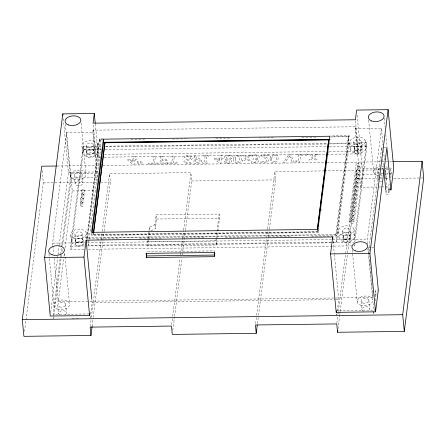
<?xml version="1.0" encoding="UTF-8"?>
<svg xmlns="http://www.w3.org/2000/svg" width="446" height="446" viewBox="0 0 446 446"><rect width="100%" height="100%" fill="white"/><g stroke="black" fill="none" stroke-linecap="round" stroke-linejoin="round"><path stroke-width="0.33" stroke-dasharray="2.23 1.67" d="M24.519 331.501L43.318 182.91L42.091 170.221M52.823 245.222L52.628 243.159L66.621 132.529L92.852 132.189L93.108 130.171L355.445 126.764L358.054 153.892L328.133 154.277M50.693 312.601L59.167 245.568M59.257 244.876L68.433 172.318L63.142 117.326M60.572 255.173L53.08 314.408L89.808 313.928M60.662 254.482L61.531 247.597M61.62 246.906L70.853 173.901L99.709 173.522M61.498 255.212L53.481 318.578L53.197 315.595M61.933 251.767L62.368 248.327M62.719 245.568L71.254 178.071L70.853 173.901M368.223 247.318L373.051 297.499L58.253 301.585L63.901 256.924M63.99 256.238L64.425 252.798M65.032 247.993L72.246 190.96L66.621 132.529M84.155 249.342L70.925 249.515L70.602 246.175L83.218 146.466L101.32 146.232M70.925 249.515L83.536 149.806L83.218 146.466M100.59 157.232L95.723 157.299L96.08 154.472L93.13 123.849M102.87 138.879L99.391 138.929L86.825 238.248L336.568 235.009L349.134 135.684L330.347 135.93M99.391 138.929L86.925 239.296L86.312 232.728M87.806 239.123L87.672 237.757L100.116 139.403L102.898 139.364M331.004 242.117L88.397 245.267L89.094 239.764M89.178 239.078L100.841 146.912L100.116 139.403M318.812 228.38L318.288 232.522L91.893 235.46L92.244 232.7M317.273 230.565L317.1 231.937L93.326 234.841L93.482 233.264M93.326 234.841L93.588 232.784M90.209 318.104L92.149 302.762L91.887 300.007M90.243 326.427L91.291 318.132M91.38 317.44L102.218 231.747M102.307 231.056L109.56 173.689L190.888 172.635L191.691 180.981L185.48 230.052M92.093 326.483L93.142 318.188M93.231 317.496L104.074 231.797M104.158 231.106L110.368 182.04L109.56 173.689M217.018 238.119L216.154 244.988L147.983 245.874L147.581 241.699L147.916 239.056M148 238.398L149.421 227.165L154.952 224.539L156.178 214.849L219.137 214.03L219.538 218.205L217.107 237.434M147.983 245.874L148.819 239.268M148.903 238.604L149.655 232.661M151.049 230.755L155.353 228.714L156.579 219.025L156.178 214.849M171.654 324.682L172.613 317.078M172.702 316.387L180.045 258.334M180.485 254.878L183.54 230.688M183.629 229.997L190.888 172.635M172.808 330.263L174.47 317.134M174.553 316.443L181.896 258.385M182.336 254.934L185.397 230.744M214.275 252.492L214.476 250.875L146.305 251.761M216.154 244.988L215.925 239.441M216.009 238.755L219.137 214.03M255.597 323.59L256.561 315.985M256.651 315.294L267.488 229.601M267.578 228.91L274.831 171.543L324.181 170.907M257.454 323.645L258.412 316.041M258.502 315.35L269.339 229.651M269.429 228.96L275.634 179.894L274.831 171.543M317.1 231.937L317.251 230.353M321.081 210.434L321.254 209.057M328.328 153.151L328.501 151.774M331.701 242.111L336.563 242.044L335.844 234.535L348.281 136.181L330.904 136.404M311.626 236.374L336.669 236.051L349.134 135.684M336.563 242.044L349.006 143.69L348.281 136.181M380.834 186.952L360.814 187.209L355.189 128.782L355.445 126.764M336.975 313.566L336.802 314.898L336.63 313.109M337.31 310.895L338.743 299.556L334.439 254.839M358.054 153.892L358.411 151.066L355.462 120.442M336.836 323.227L337.622 317.006M337.973 314.24L338.235 312.167M338.324 311.475L356.159 170.489L324.878 170.896M337.99 328.808L339.735 314.988M339.824 314.296L340.086 312.222M340.175 311.531L347.518 253.479M347.607 252.787L356.962 178.835L356.159 170.489M360.814 187.209L362.447 174.291L362.252 168.504L356.956 113.513M329.733 143.266L366.645 142.787L354.029 242.496L331.746 242.786M354.525 244.458L354.353 245.835L354.224 244.497M354.871 241.71L366.963 146.126L366.645 142.787M367.889 243.884L367.426 239.067L381.419 128.442L355.189 128.782M369.31 251.182L368.981 247.764L381.648 147.632L383.616 147.609M389.174 190.737L388.75 194.105L386.13 194.138L387.044 186.868L385.26 168.309M374.066 302.845L373.129 310.249L336.401 310.728M374.919 296.116L375.683 290.062L378.308 290.028M388.349 189.929L389.286 182.525M390.222 175.127L390.902 169.742L384.034 169.831M373.871 311.732L373.531 314.424L373.246 311.442M373.954 311.057L374.211 309.039M375.231 300.966L376.084 294.237L375.683 290.062M389.263 190.068L389.687 186.701M390.796 177.954L391.304 173.918L390.902 169.742M99.491 139.972L102.273 139.933M130.795 139.565L145.402 139.375M172.535 139.024L188.535 138.812M215.663 138.461L230.972 138.266M259.494 137.892L274.1 137.702M301.925 137.34L317.234 137.145M330.447 136.972L349.235 136.727M105.501 146.177L326.951 143.3M105.702 146.851L327.459 143.969M328.15 143.963L349.006 143.69M83.536 149.806L101.643 149.566M105.128 149.522L326.572 146.65M329.36 146.611L366.963 146.126M384.274 147.598L386.894 147.565M96.08 154.472L100.255 154.416M104.431 154.361L326.405 151.478M329.187 151.445L358.411 151.066M104.069 157.187L327.436 154.288M57.032 166.018L99.53 165.466M103.015 165.421L326.65 162.517M327.347 162.506L385.171 161.753M385.868 161.747L388.65 161.708M389.347 161.703L392.134 161.664M68.433 172.318L97.864 171.933M362.252 168.504L379.356 168.281M382.094 168.242L384.831 168.209M385.517 168.198L393.729 168.092M362.046 170.116L383.343 169.842M71.254 178.071L97.367 177.731M362.447 174.291L378.938 174.079M379.624 174.068L382.373 174.035M385.121 173.996L391.304 173.918M43.318 182.91L54.373 182.765M55.064 182.754L97.234 182.208M100.69 182.163L110.368 182.04M191.691 180.981L275.634 179.894M356.962 178.835L381.988 178.511M385.461 178.467L388.94 178.422M393.807 178.355L423.7 177.971M72.246 190.96L95.717 190.654M381.525 186.941L387.044 186.868M156.579 219.025L219.538 218.205M93.309 234.635L317.078 231.73M87.672 237.757L335.844 234.535M96.665 239.167L119.623 238.866M139.799 238.604L161.363 238.326M182.23 238.058L204.491 237.768M225.364 237.495L248.322 237.2M268.492 236.938L290.753 236.648M147.581 241.699L215.752 240.812M52.628 243.159L84.662 242.741M87.449 242.708L331.908 239.53M332.605 239.524L367.426 239.067M70.602 246.175L84.534 245.997M87.316 245.958L331.049 242.797M88.336 249.292L352.959 245.852M368.981 247.764L370.949 247.736M371.607 247.731L374.227 247.697M374.774 294.254L376.084 294.237M92.149 302.762L335.264 299.601M335.961 299.595L338.743 299.556M72.191 318.338L79.817 318.238M384.235 118.145L385.093 127.077M385.818 134.631L387.011 146.99M388.405 190.526L388.75 194.105M381.419 128.442L383.008 144.939M383.538 150.436L384.463 160.064M386.113 178.679L385.311 170.333A3.958 2.403 -5.5 0 1 384.686 172.173M381.648 147.632L381.915 150.369M382.768 159.261L383.56 167.467M385.796 190.721L386.13 194.138M377.55 171.682L378.353 180.033A3.958 2.403 -5.5 0 1 378.515 178.779M368.647 120.164L373.67 172.362M365.213 140.59L365.837 147.057M361.957 147.732L362.275 151.071M361.07 141.31L361.695 147.777M367.872 248.678L372.767 299.5M359.755 165.817L360.078 169.157M359.236 169.92L359.56 173.26M358.718 174.024L359.041 177.363M357.168 166.269L357.491 169.608M358.199 178.127L358.523 181.466M356.649 170.372L356.973 173.711M357.681 182.23L358.004 185.564M353.829 142.575L354.453 149.042M368.887 300.18L369.689 308.526M354.196 149.087L354.514 152.426M356.131 174.475L356.454 177.815M357.162 186.328L357.48 189.667M355.613 178.578L355.936 181.918M356.644 190.431L356.962 193.77M355.094 182.676L355.417 186.015M356.125 194.534L356.443 197.873M354.576 186.779L354.893 190.119M355.607 198.637L355.925 201.977M349.692 143.294L350.316 149.761M354.057 190.882L354.375 194.222M355.083 202.74L355.406 206.08M353.539 194.986L353.856 198.325M354.564 206.838L354.888 210.178M353.02 199.089L353.338 202.428M354.046 210.941L354.369 214.281M352.496 203.192L352.819 206.526M353.527 215.044L353.851 218.384M361.126 301.529L361.929 309.881M351.978 207.29L352.301 210.629M353.009 219.148L353.332 222.487M353.996 229.255L354.62 235.722M351.459 211.393L351.782 214.732M350.941 215.496L351.264 218.835M350.422 219.599L350.746 222.939M352.223 250.011L357.246 302.21M350.74 236.397L351.058 239.736M349.859 229.974L350.478 236.441M342.612 231.24L343.236 237.707M342.98 237.751L343.297 241.091M338.475 231.959L339.099 238.426M336.568 235.009L336.669 236.051M333.112 241.08L334.372 254.153M318.048 230.013L318.288 232.522M154.952 224.539L155.353 228.714M149.421 227.165L149.823 231.34M97.523 144.064L98.148 150.536M95.282 123.793L99.252 165.037M93.108 130.171L95.723 157.299M92.852 132.189L97.484 180.307M94.268 151.211L94.591 154.55M93.387 144.788L94.011 151.255M86.145 146.048L86.769 152.515M86.507 152.56L86.831 155.899M81.038 122.773L85.933 173.594M91.653 232.957L91.893 235.46M82.003 146.767L82.627 153.24M84.333 189.873L84.656 193.213M82.053 174.269L82.856 182.615M83.815 193.977L84.138 197.316M87.873 239.803L88.397 245.267M83.296 198.074L83.619 201.414M81.746 190.325L82.07 193.664M82.778 202.177L83.101 205.517M81.228 194.428L81.551 197.762M80.709 198.526L81.033 201.865M80.191 202.629L80.514 205.968M83.051 239.876L83.374 243.215M82.17 233.453L82.794 239.92M74.292 175.624L75.095 183.969M65.389 124.105L70.412 176.298M74.928 234.713L75.552 241.18M75.29 241.225L75.614 244.564M70.791 235.432L71.41 241.905M64.681 253.306L69.509 303.442M65.629 304.116L66.432 312.462M52.89 245.908L53.687 254.153M54.083 258.279L58.253 301.585M57.868 305.471L58.671 313.817M48.96 253.952L49.361 258.072M49.422 258.758L53.988 306.146M59.552 314.887A3.958 2.403 -5.5 0 1 59.987 311.464A3.958 2.403 -5.5 0 1 65.551 311.392A3.958 2.403 -5.5 0 1 65.116 314.815M363.579 311.325A3.958 2.403 -5.5 0 1 362.765 307.857A3.958 2.403 -5.5 0 1 368.574 307.316A3.958 2.403 -5.5 0 1 368.374 310.879M385.233 177.608A3.958 2.403 -5.5 0 1 385.957 179.933M381.927 181.778A3.958 2.403 -5.5 0 1 380.003 181.477M379.669 177.675A3.958 2.403 -5.5 0 1 382.54 176.934M383.136 173.081A3.958 2.403 -5.5 0 1 381.124 173.433M379.2 173.132A3.958 2.403 -5.5 0 1 379.73 168.934M380.711 168.683A3.958 2.403 -5.5 0 1 383.666 168.883M388.617 172.569A7.916 4.811 -5.5 0 1 385.444 174.921M382.194 175.763A7.916 4.811 -5.5 0 1 380.817 175.852M378.805 175.713A7.916 4.811 -5.5 0 1 373.564 171.108A7.916 4.811 -5.5 0 1 379.986 166.352M382.044 166.163A7.916 4.811 -5.5 0 1 384.062 166.302M385.896 166.759A7.916 4.811 -5.5 0 1 387.429 167.512M84.305 243.906A7.916 4.811 -5.5 0 1 72.375 243.416A7.916 4.811 -5.5 0 1 76.4 236.202A7.916 4.811 -5.5 0 1 86.931 239.195M226.122 157.326C229.718 163.799 234.038 151.685 226.122 157.326M224.226 161.118C224.606 164.334 231.675 163.938 231.68 160.677L230.052 159.412C239.876 153.998 217.86 154.037 226.312 159.49L225.035 160.058L224.226 161.118M233.531 159.127C232.266 164.607 242.094 164.228 241.503 159.032C242.903 153.446 233.107 154.032 233.531 159.127M235.232 159.105C233.765 163.359 240.5 162.963 239.803 159.055C241.286 154.784 234.496 155.208 235.232 159.105M270.12 158.648C268.854 164.128 278.683 163.754 278.092 158.559C279.486 152.967 269.691 153.552 270.12 158.648M271.82 158.625C270.354 162.879 277.089 162.489 276.392 158.581C277.869 154.31 271.079 154.734 271.82 158.625M127.913 159.367L127.801 160.225L132.557 164.295L134.268 164.273L134.787 160.142L136.571 160.12L136.682 159.255L134.898 159.278L135.238 156.574L133.555 156.596L133.215 159.3L127.913 159.367M133.12 160.159L132.802 162.706L129.87 160.203L133.12 160.159M137.636 161.374L137.273 164.234L138.695 164.217L139.057 161.357L137.636 161.374M140.802 161.335L140.44 164.195L141.861 164.178L142.224 161.313L140.802 161.335M148.663 163.186L148.551 164.067L158.586 163.938L158.698 163.058L154.522 163.113L155.386 156.317L153.686 156.334L152.822 163.136L148.663 163.186M160.805 156.245L159.83 163.922L167.295 163.827L167.412 162.918L161.603 162.991L161.881 160.828L167.44 160.755L167.557 159.846L161.993 159.919L162.461 156.223L160.805 156.245M167.618 162.941L167.506 163.821L177.536 163.693L177.647 162.812L173.477 162.862L174.336 156.067L172.635 156.089L171.777 162.885L167.618 162.941M184.427 156.457L184.287 157.533C185.893 156.797 191.362 155.409 190.776 158.453C188.842 160.164 184.8 158.659 183.864 161.619C184.488 164.892 189.36 163.587 191.596 163.281L191.724 162.26C184.962 164.764 183.172 159.975 190.966 159.835C196.296 156.429 187.108 154.439 184.427 156.457M194.69 155.754L193.72 163.431C201.213 165.355 206.191 158.035 195.989 158.592L196.346 155.732L194.69 155.754M195.878 159.467L195.487 162.534C197.004 162.506 200.471 162.812 200.126 160.359L198.403 159.501L195.878 159.467M202.74 162.584L202.64 163.364L207.485 163.303L207.58 162.522L205.974 162.539L206.749 156.429L208.354 156.407L208.455 155.626L203.61 155.687L203.515 156.474L205.088 156.451L204.313 162.561L202.74 162.584M214.587 158.241L214.476 159.099L219.231 163.169L220.937 163.147L221.461 159.021L223.245 158.993L223.357 158.129L221.573 158.152L221.913 155.453L220.229 155.47L219.889 158.174L214.587 158.241M219.794 159.038L219.477 161.58L216.544 159.077L219.794 159.038M251.957 155.292L251.828 156.295C257.063 153.608 260.709 159.456 253.027 158.77L252.921 159.623C260.436 158.676 256.216 163.821 251.527 161.636L251.41 162.561C253.802 163.03 257.598 163.381 258.853 160.777L258.44 159.729L256.812 159.177C263.564 156.669 254.995 153.352 251.957 155.292M261.456 154.935L261.345 155.816L266.262 159.194L266.925 160.432C265.9 162.684 262.605 161.764 260.748 161.212L260.615 162.266C267.684 164.518 272.578 159.334 263.38 155.788L269.284 155.71L269.395 154.834L261.456 154.935M295.949 160.85L295.826 161.803L299.768 162.121L300.632 155.297L303.051 155.269L303.163 154.394L296.997 154.478L296.885 155.347L298.954 155.32L298.212 161.196L295.949 160.85M305.822 154.361L305.661 155.671L307.428 155.648L307.589 154.338L305.822 154.361M356.17 163.465L348.817 221.601L354.135 221.534L361.494 163.392L356.17 163.465M225.96 161.017L226.256 162.143C232.472 164.044 229.618 157.076 225.96 161.017M289.588 155.788L285.362 162.294L283.584 162.316L288.785 154.584L290.703 154.556L293.953 162.182L292.264 162.205L289.588 155.788M249.353 155.096L246.722 157.393L244.631 155.158L242.814 155.18L245.724 158.157L242.039 160.956L243.856 160.934L246.605 158.843L248.623 160.855L250.44 160.833L247.614 158.079L251.17 155.069L249.353 155.096M316.103 154.227L313.471 156.529L311.375 154.288L309.557 154.31L312.468 157.293L308.788 160.086L310.606 160.064L313.354 157.973L315.372 159.986L317.19 159.963L314.363 157.209L317.92 154.205L316.103 154.227M76.941 242.674A3.958 2.403 -5.5 0 0 83.107 240.5A3.958 2.403 -5.5 0 0 77.47 238.476A3.958 2.403 -5.5 0 0 76.941 242.674M88.157 154.009A3.958 2.403 -5.5 0 0 94.323 151.835A3.958 2.403 -5.5 0 0 88.687 149.811A3.958 2.403 -5.5 0 0 88.157 154.009M355.841 150.536A3.958 2.403 -5.5 0 0 362.007 148.362A3.958 2.403 -5.5 0 0 356.371 146.338A3.958 2.403 -5.5 0 0 355.841 150.536M344.624 239.201A3.958 2.403 -5.5 0 0 350.796 237.021A3.958 2.403 -5.5 0 0 345.154 235.003A3.958 2.403 -5.5 0 0 344.624 239.201M82.298 190.804A1.321 0.803 -5.5 0 0 84.35 190.08A1.321 0.803 -5.5 0 0 82.471 189.405A1.321 0.803 -5.5 0 0 82.298 190.804M81.78 194.908A1.321 0.803 -5.5 0 0 83.831 194.183A1.321 0.803 -5.5 0 0 81.953 193.508A1.321 0.803 -5.5 0 0 81.78 194.908M81.256 199.011A1.321 0.803 -5.5 0 0 83.313 198.286A1.321 0.803 -5.5 0 0 81.434 197.611A1.321 0.803 -5.5 0 0 81.256 199.011M80.737 203.114A1.321 0.803 -5.5 0 0 82.794 202.389A1.321 0.803 -5.5 0 0 80.916 201.715A1.321 0.803 -5.5 0 0 80.737 203.114M77.258 246.014A3.958 2.403 -5.5 0 0 83.43 243.839A3.958 2.403 -5.5 0 0 77.794 241.816A3.958 2.403 -5.5 0 0 77.258 246.014M88.475 157.349A3.958 2.403 -5.5 0 0 94.647 155.175A3.958 2.403 -5.5 0 0 89.005 153.151A3.958 2.403 -5.5 0 0 88.475 157.349M356.164 153.87A3.958 2.403 -5.5 0 0 362.33 151.696A3.958 2.403 -5.5 0 0 356.694 149.678A3.958 2.403 -5.5 0 0 356.164 153.87M344.948 242.535A3.958 2.403 -5.5 0 0 351.113 240.361A3.958 2.403 -5.5 0 0 345.477 238.342A3.958 2.403 -5.5 0 0 344.948 242.535M350.974 220.079A1.321 0.803 -5.5 0 0 353.026 219.354A1.321 0.803 -5.5 0 0 351.147 218.679A1.321 0.803 -5.5 0 0 350.974 220.079M351.292 223.418A1.321 0.803 -5.5 0 0 353.349 222.693A1.321 0.803 -5.5 0 0 351.47 222.019A1.321 0.803 -5.5 0 0 351.292 223.418M351.493 215.975A1.321 0.803 -5.5 0 0 353.55 215.251A1.321 0.803 -5.5 0 0 351.665 214.582A1.321 0.803 -5.5 0 0 351.493 215.975M351.81 219.315A1.321 0.803 -5.5 0 0 353.868 218.59A1.321 0.803 -5.5 0 0 351.989 217.916A1.321 0.803 -5.5 0 0 351.81 219.315M352.011 211.878A1.321 0.803 -5.5 0 0 354.068 211.153A1.321 0.803 -5.5 0 0 352.189 210.479A1.321 0.803 -5.5 0 0 352.011 211.878M352.334 215.217A1.321 0.803 -5.5 0 0 354.386 214.493A1.321 0.803 -5.5 0 0 352.507 213.818A1.321 0.803 -5.5 0 0 352.334 215.217M352.53 207.775A1.321 0.803 -5.5 0 0 354.587 207.05A1.321 0.803 -5.5 0 0 352.708 206.375A1.321 0.803 -5.5 0 0 352.53 207.775M352.853 211.114A1.321 0.803 -5.5 0 0 354.904 210.389A1.321 0.803 -5.5 0 0 353.026 209.715A1.321 0.803 -5.5 0 0 352.853 211.114M353.048 203.671A1.321 0.803 -5.5 0 0 355.105 202.947A1.321 0.803 -5.5 0 0 353.226 202.272A1.321 0.803 -5.5 0 0 353.048 203.671M353.371 207.011A1.321 0.803 -5.5 0 0 355.423 206.286A1.321 0.803 -5.5 0 0 353.544 205.612A1.321 0.803 -5.5 0 0 353.371 207.011M353.567 199.568A1.321 0.803 -5.5 0 0 355.624 198.844A1.321 0.803 -5.5 0 0 353.745 198.169A1.321 0.803 -5.5 0 0 353.567 199.568M353.89 202.908A1.321 0.803 -5.5 0 0 355.947 202.183A1.321 0.803 -5.5 0 0 354.063 201.508A1.321 0.803 -5.5 0 0 353.89 202.908M354.085 195.465A1.321 0.803 -5.5 0 0 356.142 194.74A1.321 0.803 -5.5 0 0 354.263 194.071A1.321 0.803 -5.5 0 0 354.085 195.465M354.408 198.805A1.321 0.803 -5.5 0 0 356.465 198.08A1.321 0.803 -5.5 0 0 354.587 197.405A1.321 0.803 -5.5 0 0 354.408 198.805M354.603 191.367A1.321 0.803 -5.5 0 0 356.661 190.643A1.321 0.803 -5.5 0 0 354.782 189.968A1.321 0.803 -5.5 0 0 354.603 191.367M354.927 194.701A1.321 0.803 -5.5 0 0 356.984 193.977A1.321 0.803 -5.5 0 0 355.105 193.308A1.321 0.803 -5.5 0 0 354.927 194.701M355.122 187.264A1.321 0.803 -5.5 0 0 357.179 186.54A1.321 0.803 -5.5 0 0 355.3 185.865A1.321 0.803 -5.5 0 0 355.122 187.264M355.445 190.604A1.321 0.803 -5.5 0 0 357.502 189.879A1.321 0.803 -5.5 0 0 355.624 189.204A1.321 0.803 -5.5 0 0 355.445 190.604M355.64 183.161A1.321 0.803 -5.5 0 0 357.698 182.436A1.321 0.803 -5.5 0 0 355.819 181.762A1.321 0.803 -5.5 0 0 355.64 183.161M355.964 186.5A1.321 0.803 -5.5 0 0 358.021 185.776A1.321 0.803 -5.5 0 0 356.142 185.101A1.321 0.803 -5.5 0 0 355.964 186.5M356.159 179.058A1.321 0.803 -5.5 0 0 358.216 178.333A1.321 0.803 -5.5 0 0 356.337 177.659A1.321 0.803 -5.5 0 0 356.159 179.058M356.482 182.397A1.321 0.803 -5.5 0 0 358.539 181.673A1.321 0.803 -5.5 0 0 356.661 180.998A1.321 0.803 -5.5 0 0 356.482 182.397M356.683 174.955A1.321 0.803 -5.5 0 0 358.735 174.23A1.321 0.803 -5.5 0 0 356.856 173.555A1.321 0.803 -5.5 0 0 356.683 174.955M357.001 178.294A1.321 0.803 -5.5 0 0 359.058 177.569A1.321 0.803 -5.5 0 0 357.179 176.895A1.321 0.803 -5.5 0 0 357.001 178.294M357.201 170.857A1.321 0.803 -5.5 0 0 359.253 170.132A1.321 0.803 -5.5 0 0 357.374 169.458A1.321 0.803 -5.5 0 0 357.201 170.857M357.519 174.191A1.321 0.803 -5.5 0 0 359.576 173.466A1.321 0.803 -5.5 0 0 357.698 172.797A1.321 0.803 -5.5 0 0 357.519 174.191M357.72 166.754A1.321 0.803 -5.5 0 0 359.771 166.029A1.321 0.803 -5.5 0 0 357.893 165.355A1.321 0.803 -5.5 0 0 357.72 166.754M358.038 170.093A1.321 0.803 -5.5 0 0 360.095 169.369A1.321 0.803 -5.5 0 0 358.216 168.694A1.321 0.803 -5.5 0 0 358.038 170.093M81.061 206.453A1.321 0.803 -5.5 0 0 83.118 205.729A1.321 0.803 -5.5 0 0 81.239 205.054A1.321 0.803 -5.5 0 0 81.061 206.453M81.579 202.35A1.321 0.803 -5.5 0 0 83.636 201.625A1.321 0.803 -5.5 0 0 81.757 200.951A1.321 0.803 -5.5 0 0 81.579 202.35M82.097 198.247A1.321 0.803 -5.5 0 0 84.155 197.522A1.321 0.803 -5.5 0 0 82.276 196.848A1.321 0.803 -5.5 0 0 82.097 198.247M82.616 194.144A1.321 0.803 -5.5 0 0 84.673 193.419A1.321 0.803 -5.5 0 0 82.794 192.744A1.321 0.803 -5.5 0 0 82.616 194.144M59.513 306.915A3.958 2.403 -5.5 0 0 65.685 304.741A3.958 2.403 -5.5 0 0 60.048 302.723A3.958 2.403 -5.5 0 0 59.513 306.915M362.776 302.979A3.958 2.403 -5.5 0 0 368.942 300.805A3.958 2.403 -5.5 0 0 363.306 298.781A3.958 2.403 -5.5 0 0 362.776 302.979M76.745 185.413A3.958 2.403 -5.5 0 0 82.911 183.239A3.958 2.403 -5.5 0 0 77.275 181.221A3.958 2.403 -5.5 0 0 76.745 185.413M75.943 177.068A3.958 2.403 -5.5 0 0 82.109 174.893A3.958 2.403 -5.5 0 0 76.472 172.875A3.958 2.403 -5.5 0 0 75.943 177.068M73.707 179.192A7.916 4.811 -5.5 0 0 86.045 174.843A7.916 4.811 -5.5 0 0 74.772 170.801A7.916 4.811 -5.5 0 0 73.707 179.192M57.283 309.039A7.916 4.811 -5.5 0 0 69.621 304.69A7.916 4.811 -5.5 0 0 58.342 300.649A7.916 4.811 -5.5 0 0 57.283 309.039M360.541 305.103A7.916 4.811 -5.5 0 0 372.878 300.755A7.916 4.811 -5.5 0 0 361.6 296.713A7.916 4.811 -5.5 0 0 360.541 305.103M74.086 238.331A7.916 4.811 -5.5 0 0 86.418 233.977A7.916 4.811 -5.5 0 0 75.145 229.935A7.916 4.811 -5.5 0 0 74.086 238.331M76.467 236.062A3.696 2.247 -5.5 0 0 82.22 234.033A3.696 2.247 -5.5 0 0 76.963 232.149A3.696 2.247 -5.5 0 0 76.467 236.062M77.091 242.535A3.696 2.247 -5.5 0 0 82.844 240.505A3.696 2.247 -5.5 0 0 77.582 238.616A3.696 2.247 -5.5 0 0 77.091 242.535M85.297 149.666A7.916 4.811 -5.5 0 0 97.635 145.312A7.916 4.811 -5.5 0 0 86.362 141.27A7.916 4.811 -5.5 0 0 85.297 149.666M87.684 147.397A3.696 2.247 -5.5 0 0 93.437 145.368A3.696 2.247 -5.5 0 0 88.174 143.484A3.696 2.247 -5.5 0 0 87.684 147.397M85.922 156.133A7.916 4.811 -5.5 0 0 98.259 151.785A7.916 4.811 -5.5 0 0 86.987 147.743A7.916 4.811 -5.5 0 0 85.922 156.133M88.302 153.87A3.696 2.247 -5.5 0 0 94.061 151.841A3.696 2.247 -5.5 0 0 88.799 149.951A3.696 2.247 -5.5 0 0 88.302 153.87M341.77 234.852A7.916 4.811 -5.5 0 0 354.107 230.504A7.916 4.811 -5.5 0 0 342.829 226.462A7.916 4.811 -5.5 0 0 341.77 234.852M344.15 232.589A3.696 2.247 -5.5 0 0 349.909 230.56A3.696 2.247 -5.5 0 0 344.647 228.67A3.696 2.247 -5.5 0 0 344.15 232.589M342.394 241.319A7.916 4.811 -5.5 0 0 354.726 236.971A7.916 4.811 -5.5 0 0 343.453 232.929A7.916 4.811 -5.5 0 0 342.394 241.319M344.775 239.056A3.696 2.247 -5.5 0 0 350.534 237.027A3.696 2.247 -5.5 0 0 345.271 235.142A3.696 2.247 -5.5 0 0 344.775 239.056M352.987 146.188A7.916 4.811 -5.5 0 0 365.319 141.839A7.916 4.811 -5.5 0 0 354.046 137.797A7.916 4.811 -5.5 0 0 352.987 146.188M355.367 143.924A3.696 2.247 -5.5 0 0 361.126 141.895A3.696 2.247 -5.5 0 0 355.863 140.005A3.696 2.247 -5.5 0 0 355.367 143.924M353.606 152.655A7.916 4.811 -5.5 0 0 365.943 148.306A7.916 4.811 -5.5 0 0 354.67 144.264A7.916 4.811 -5.5 0 0 353.606 152.655M355.992 150.391A3.696 2.247 -5.5 0 0 361.745 148.362A3.696 2.247 -5.5 0 0 356.488 146.478A3.696 2.247 -5.5 0 0 355.992 150.391"/><path stroke-width="0.67" d="M92.093 326.483L90.956 335.464L23.906 336.334L22.3 319.643L41.707 166.213L56.335 166.024M89.808 313.928L89.601 315.545L50.253 316.052L44.628 257.626L62.808 113.886L94.29 113.479L95.215 123.102M94.29 113.479L93.063 123.168L355.401 119.762L356.622 110.073L388.104 109.666L393.729 168.092L390.975 189.896L388.349 189.929M89.601 315.545L83.976 257.113L86.123 240.154L332.716 236.954L332.917 239.017M103.377 139.158L91.592 232.327L317.987 229.389L329.772 136.22L103.377 139.158L103.678 142.291L92.244 232.7M93.565 232.572L104.949 142.581L328.724 139.676L317.446 229.188M93.588 232.784L104.949 142.581M146.505 257.548L146.104 253.378L214.275 252.492L214.677 256.662L146.505 257.548L146.422 252.954M90.956 335.464L90.153 327.119L171.476 326.059L172.284 334.411L256.227 333.318L257.275 325.028M317.34 229.668L328.724 139.676M390.975 189.896L386.894 147.565L374.227 247.697L378.308 290.028L375.549 311.832L336.2 312.339L330.57 253.913L332.716 236.954M336.2 312.339L336.401 310.728M392.831 161.658L422.094 161.274L423.7 177.971L404.293 331.395L337.55 332.264L337.812 330.191M375.549 311.832L369.924 253.4L388.104 109.666M404.293 331.395L402.682 314.703L422.094 161.274M103.678 142.291L330.073 139.347M104.972 142.787L328.741 139.882M146.712 255.937L214.877 255.051M44.628 257.626L83.976 257.113M330.57 253.913L369.924 253.4M22.3 319.643L402.682 314.703M383.755 169.519L385.734 190.035M337.55 332.264L336.747 323.919L255.424 324.972L256.227 333.318M214.649 252.665L214.766 253.858M86.123 240.154L91.82 299.322M62.808 113.886L62.942 115.263M68.483 124.936A7.916 4.811 -5.5 0 0 80.821 120.587A7.916 4.811 -5.5 0 0 69.543 116.545A7.916 4.811 -5.5 0 0 68.483 124.936M52.059 254.783A7.916 4.811 -5.5 0 0 64.397 250.435A7.916 4.811 -5.5 0 0 53.119 246.393A7.916 4.811 -5.5 0 0 52.059 254.783M355.317 250.847A7.916 4.811 -5.5 0 0 367.655 246.499A7.916 4.811 -5.5 0 0 356.376 242.457A7.916 4.811 -5.5 0 0 355.317 250.847M371.741 121A7.916 4.811 -5.5 0 0 384.078 116.651A7.916 4.811 -5.5 0 0 372.806 112.609A7.916 4.811 -5.5 0 0 371.741 121"/></g></svg>
